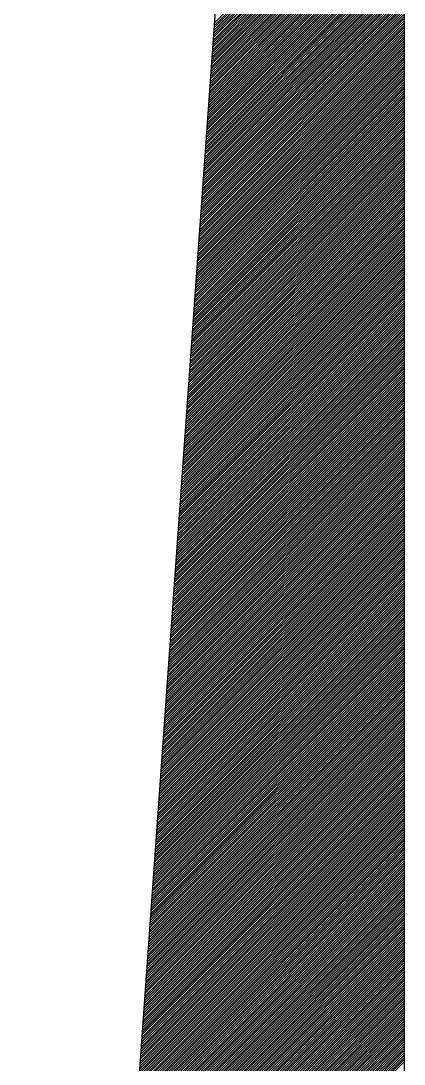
# Model space of a CAD drawing. Extents: x -169 to 91, y -255 to -61.
# Drawn here: x -132.079 to -131.617, y -86.001 to -84.743 of the extents above; entities that cross this region are included whole.
import ezdxf

# ---------------------------------------------------------------- set-up
doc = ezdxf.new("R2010")
doc.units = 0
doc.layers.get('0').update_dxf_attribs({"linetype": 'CONTINUOUS'})
doc.layers.add('2', color=7, linetype='CONTINUOUS')

# ---------------------------------------------------------------- blocks, each defined once
blk = doc.blocks.new('*X1')
at = {"color": 0}
for p, q in [((64.6949, 28.1728), (66.1852, 29.6631)), ((64.6962, 28.1918), (66.1852, 29.6808)), ((64.6976, 28.2109), (66.1852, 29.6985)), ((64.6989, 28.2299), (66.1852, 29.7161)), ((64.6881, 28.0776), (66.1852, 29.5747)), ((64.6894, 28.0966), (66.1852, 29.5924)), ((64.6908, 28.1157), (66.1852, 29.6101)), ((64.6921, 28.1347), (66.1852, 29.6277)), ((64.6935, 28.1538), (66.1852, 29.6454)), ((64.6813, 27.9824), (66.1852, 29.4863)), ((64.6826, 28.0015), (66.1852, 29.504)), ((64.684, 28.0205), (66.1852, 29.5217)), ((64.6853, 28.0395), (66.1852, 29.5394)), ((64.6867, 28.0586), (66.1852, 29.557)), ((64.6758, 27.9063), (66.1852, 29.4156)), ((64.6772, 27.9253), (66.1852, 29.4333)), ((64.6785, 27.9443), (66.1852, 29.451)), ((64.6799, 27.9634), (66.1852, 29.4687)), ((64.669, 27.8111), (66.1852, 29.3272)), ((64.6704, 27.8301), (66.1852, 29.3449)), ((64.6717, 27.8492), (66.1852, 29.3626)), ((64.6731, 27.8682), (66.1852, 29.3803)), ((64.6745, 27.8872), (66.1852, 29.3979)), ((64.6622, 27.7159), (66.1852, 29.2388)), ((64.6636, 27.7349), (66.1852, 29.2565)), ((64.6649, 27.754), (66.1852, 29.2742)), ((64.6663, 27.773), (66.1852, 29.2919)), ((64.6677, 27.792), (66.1852, 29.3096)), ((64.6568, 27.6397), (66.1852, 29.1681)), ((64.6581, 27.6588), (66.1852, 29.1858)), ((64.6595, 27.6778), (66.1852, 29.2035)), ((64.6609, 27.6969), (66.1852, 29.2212)), ((64.65, 27.5446), (66.1852, 29.0797)), ((64.6513, 27.5636), (66.1852, 29.0974)), ((64.6527, 27.5826), (66.1852, 29.1151)), ((64.6541, 27.6017), (66.1852, 29.1328)), ((64.6554, 27.6207), (66.1852, 29.1505)), ((64.6445, 27.4684), (66.1852, 29.009)), ((64.6459, 27.4874), (66.1852, 29.0267)), ((64.6473, 27.5065), (66.1852, 29.0444)), ((64.6486, 27.5255), (66.1852, 29.0621)), ((64.6377, 27.3732), (66.1852, 28.9206)), ((64.6391, 27.3923), (66.1852, 28.9383)), ((64.6405, 27.4113), (66.1852, 28.956)), ((64.6418, 27.4303), (66.1852, 28.9737)), ((64.6432, 27.4494), (66.1852, 28.9914)), ((64.6309, 27.278), (66.1852, 28.8323)), ((64.6323, 27.2971), (66.1852, 28.8499)), ((64.6337, 27.3161), (66.1852, 28.8676)), ((64.635, 27.3351), (66.1852, 28.8853)), ((64.6364, 27.3542), (66.1852, 28.903)), ((64.6255, 27.2019), (66.1852, 28.7615)), ((64.6269, 27.2209), (66.1852, 28.7792)), ((64.6282, 27.24), (66.1852, 28.7969)), ((64.6296, 27.259), (66.1852, 28.8146)), ((64.6187, 27.1067), (66.1852, 28.6732)), ((64.6201, 27.1257), (66.1852, 28.6908)), ((64.6214, 27.1448), (66.1852, 28.7085)), ((64.6228, 27.1638), (66.1852, 28.7262)), ((64.6241, 27.1828), (66.1852, 28.7439)), ((64.6133, 27.0305), (66.1852, 28.6024)), ((64.6146, 27.0496), (66.1852, 28.6201)), ((64.616, 27.0686), (66.1852, 28.6378)), ((64.6173, 27.0877), (66.1852, 28.6555)), ((64.6065, 26.9354), (66.1852, 28.5141)), ((64.6078, 26.9544), (66.1852, 28.5317)), ((64.6092, 26.9734), (66.1852, 28.5494)), ((64.6105, 26.9925), (66.1852, 28.5671)), ((64.6119, 27.0115), (66.1852, 28.5848)), ((64.5997, 26.8402), (66.1852, 28.4257)), ((64.601, 26.8592), (66.1852, 28.4433)), ((64.6024, 26.8782), (66.1852, 28.461)), ((64.6038, 26.8973), (66.1852, 28.4787)), ((64.6051, 26.9163), (66.1852, 28.4964)), ((64.5942, 26.764), (66.1852, 28.355)), ((64.5956, 26.7831), (66.1852, 28.3726)), ((64.597, 26.8021), (66.1852, 28.3903)), ((64.5983, 26.8211), (66.1852, 28.408)), ((64.5874, 26.6688), (66.1852, 28.2666)), ((64.5888, 26.6879), (66.1852, 28.2842)), ((64.5902, 26.7069), (66.1852, 28.3019)), ((64.5915, 26.7259), (66.1852, 28.3196)), ((64.5929, 26.745), (66.1852, 28.3373)), ((64.5806, 26.5736), (66.1852, 28.1782)), ((64.582, 26.5927), (66.1852, 28.1959)), ((64.5834, 26.6117), (66.1852, 28.2135)), ((64.5847, 26.6308), (66.1852, 28.2312)), ((64.5861, 26.6498), (66.1852, 28.2489)), ((64.5752, 26.4975), (66.1852, 28.1075)), ((64.5766, 26.5165), (66.1852, 28.1251)), ((64.5779, 26.5356), (66.1852, 28.1428)), ((64.5793, 26.5546), (66.1852, 28.1605)), ((64.5684, 26.4023), (66.1852, 28.0191)), ((64.5698, 26.4213), (66.1852, 28.0368)), ((64.5711, 26.4404), (66.1852, 28.0544)), ((64.5725, 26.4594), (66.1852, 28.0721)), ((64.5738, 26.4785), (66.1852, 28.0898)), ((64.563, 26.3262), (66.1852, 27.9484)), ((64.5643, 26.3452), (66.1852, 27.966)), ((64.5657, 26.3642), (66.1852, 27.9837)), ((64.567, 26.3833), (66.1852, 28.0014)), ((64.5562, 26.231), (66.1852, 27.86)), ((64.5575, 26.25), (66.1852, 27.8777)), ((64.5589, 26.269), (66.1852, 27.8953)), ((64.5602, 26.2881), (66.1852, 27.913)), ((64.5616, 26.3071), (66.1852, 27.9307)), ((64.5494, 26.1358), (66.1852, 27.7716)), ((64.5507, 26.1548), (66.1852, 27.7893)), ((64.5521, 26.1739), (66.1852, 27.8069)), ((64.5534, 26.1929), (66.1852, 27.8246)), ((64.5548, 26.2119), (66.1852, 27.8423)), ((64.5439, 26.0596), (66.1852, 27.7009)), ((64.5453, 26.0787), (66.1852, 27.7186)), ((64.5466, 26.0977), (66.1852, 27.7362)), ((64.548, 26.1167), (66.1852, 27.7539)), ((64.5371, 25.9644), (66.1852, 27.6125)), ((64.5385, 25.9835), (66.1852, 27.6302)), ((64.5398, 26.0025), (66.1852, 27.6479)), ((64.5412, 26.0216), (66.1852, 27.6655)), ((64.5426, 26.0406), (66.1852, 27.6832)), ((64.5303, 25.8693), (66.1852, 27.5241)), ((64.5317, 25.8883), (66.1852, 27.5418)), ((64.533, 25.9073), (66.1852, 27.5595)), ((64.5344, 25.9264), (66.1852, 27.5771)), ((64.5358, 25.9454), (66.1852, 27.5948)), ((64.5249, 25.7931), (66.1852, 27.4534)), ((64.5262, 25.8121), (66.1852, 27.4711)), ((64.5276, 25.8312), (66.1852, 27.4888)), ((64.529, 25.8502), (66.1852, 27.5064)), ((64.5181, 25.6979), (66.1852, 27.365)), ((64.5194, 25.717), (66.1852, 27.3827)), ((64.5208, 25.736), (66.1852, 27.4004)), ((64.5222, 25.755), (66.1852, 27.418)), ((64.5235, 25.7741), (66.1852, 27.4357)), ((64.5126, 25.6218), (66.1852, 27.2943)), ((64.514, 25.6408), (66.1852, 27.312)), ((64.5154, 25.6598), (66.1852, 27.3297)), ((64.5167, 25.6789), (66.1852, 27.3473)), ((64.5058, 25.5266), (66.1852, 27.2059)), ((64.5072, 25.5456), (66.1852, 27.2236)), ((64.5086, 25.5647), (66.1852, 27.2413)), ((64.5099, 25.5837), (66.1852, 27.2589)), ((64.5113, 25.6027), (66.1852, 27.2766)), ((64.499, 25.4314), (66.1852, 27.1175)), ((64.5004, 25.4504), (66.1852, 27.1352)), ((64.5018, 25.4695), (66.1852, 27.1529)), ((64.5031, 25.4885), (66.1852, 27.1706)), ((64.5045, 25.5075), (66.1852, 27.1882)), ((64.4936, 25.3552), (66.1852, 27.0468)), ((64.495, 25.3743), (66.1852, 27.0645)), ((64.4963, 25.3933), (66.1852, 27.0822)), ((64.4977, 25.4124), (66.1852, 27.0998)), ((64.4868, 25.2601), (66.1852, 26.9584)), ((64.4882, 25.2791), (66.1852, 26.9761)), ((64.4895, 25.2981), (66.1852, 26.9938)), ((64.4909, 25.3172), (66.1852, 27.0115)), ((64.4922, 25.3362), (66.1852, 27.0291)), ((64.48, 25.1649), (66.1852, 26.87)), ((64.4814, 25.1839), (66.1852, 26.8877)), ((64.4827, 25.2029), (66.1852, 26.9054)), ((64.4841, 25.222), (66.1852, 26.9231)), ((64.4854, 25.241), (66.1852, 26.9407)), ((64.4746, 25.0887), (66.1852, 26.7993)), ((64.4759, 25.1078), (66.1852, 26.817)), ((64.4773, 25.1268), (66.1852, 26.8347)), ((64.4786, 25.1458), (66.1852, 26.8524)), ((64.4678, 24.9935), (66.1852, 26.7109)), ((64.4691, 25.0126), (66.1852, 26.7286)), ((64.4705, 25.0316), (66.1852, 26.7463)), ((64.4718, 25.0506), (66.1852, 26.764)), ((64.4732, 25.0697), (66.1852, 26.7816)), ((64.4623, 24.9174), (66.1852, 26.6402)), ((64.4637, 24.9364), (66.1852, 26.6579)), ((64.465, 24.9555), (66.1852, 26.6756)), ((64.4664, 24.9745), (66.1852, 26.6933)), ((64.4555, 24.8222), (66.1852, 26.5518)), ((64.4569, 24.8412), (66.1852, 26.5695)), ((64.4582, 24.8603), (66.1852, 26.5872)), ((64.4596, 24.8793), (66.1852, 26.6049)), ((64.461, 24.8983), (66.1852, 26.6225)), ((64.4487, 24.727), (66.1852, 26.4634)), ((64.4501, 24.746), (66.1852, 26.4811)), ((64.4515, 24.7651), (66.1852, 26.4988)), ((64.4528, 24.7841), (66.1852, 26.5165)), ((64.4542, 24.8032), (66.1852, 26.5342)), ((64.4433, 24.6509), (66.1852, 26.3927)), ((64.4447, 24.6699), (66.1852, 26.4104)), ((64.446, 24.6889), (66.1852, 26.4281)), ((64.4474, 24.708), (66.1852, 26.4458)), ((64.4365, 24.5557), (66.1852, 26.3043)), ((64.4379, 24.5747), (66.1852, 26.322)), ((64.4392, 24.5937), (66.1852, 26.3397)), ((64.4406, 24.6128), (66.1852, 26.3574)), ((64.4419, 24.6318), (66.1852, 26.3751)), ((64.4311, 24.4795), (66.1852, 26.2336)), ((64.4324, 24.4986), (66.1852, 26.2513)), ((64.4338, 24.5176), (66.1852, 26.269)), ((64.4351, 24.5366), (66.1852, 26.2867)), ((64.4243, 24.3843), (66.1852, 26.1452)), ((64.4256, 24.4034), (66.1852, 26.1629)), ((64.427, 24.4224), (66.1852, 26.1806)), ((64.4283, 24.4414), (66.1852, 26.1983)), ((64.4297, 24.4605), (66.1852, 26.216)), ((64.4175, 24.2891), (66.1852, 26.0569)), ((64.4188, 24.3082), (66.1852, 26.0745)), ((64.4202, 24.3272), (66.1852, 26.0922)), ((64.4215, 24.3463), (66.1852, 26.1099)), ((64.4229, 24.3653), (66.1852, 26.1276)), ((64.412, 24.213), (66.1852, 25.9861)), ((64.4134, 24.232), (66.1852, 26.0038)), ((64.4147, 24.2511), (66.1852, 26.0215)), ((64.4161, 24.2701), (66.1852, 26.0392)), ((64.4052, 24.1178), (66.1852, 25.8978)), ((64.4066, 24.1368), (66.1852, 25.9154)), ((64.4079, 24.1559), (66.1852, 25.9331)), ((64.4093, 24.1749), (66.1852, 25.9508)), ((64.4107, 24.194), (66.1852, 25.9685)), ((64.3984, 24.0226), (66.1852, 25.8094)), ((64.3998, 24.0417), (66.1852, 25.8271)), ((64.4011, 24.0607), (66.1852, 25.8447)), ((64.4025, 24.0797), (66.1852, 25.8624)), ((64.4039, 24.0988), (66.1852, 25.8801)), ((64.393, 23.9465), (66.1852, 25.7387)), ((64.3943, 23.9655), (66.1852, 25.7563)), ((64.3957, 23.9845), (66.1852, 25.774)), ((64.3971, 24.0036), (66.1852, 25.7917)), ((64.3862, 23.8513), (66.1852, 25.6503)), ((64.3875, 23.8703), (66.1852, 25.668)), ((64.3889, 23.8894), (66.1852, 25.6856)), ((64.3903, 23.9084), (66.1852, 25.7033)), ((64.3916, 23.9274), (66.1852, 25.721)), ((64.3807, 23.7751), (66.1852, 25.5796)), ((64.3821, 23.7942), (66.1852, 25.5972)), ((64.3835, 23.8132), (66.1852, 25.6149)), ((64.3848, 23.8322), (66.1852, 25.6326)), ((64.3739, 23.6799), (66.1852, 25.4912)), ((64.3753, 23.699), (66.1852, 25.5089)), ((64.3767, 23.718), (66.1852, 25.5265)), ((64.378, 23.7371), (66.1852, 25.5442)), ((64.3794, 23.7561), (66.1852, 25.5619)), ((64.3671, 23.5848), (66.1852, 25.4028)), ((64.3685, 23.6038), (66.1852, 25.4205)), ((64.3699, 23.6228), (66.1852, 25.4381)), ((64.3712, 23.6419), (66.1852, 25.4558)), ((64.3726, 23.6609), (66.1852, 25.4735)), ((64.3617, 23.5086), (66.1852, 25.3321)), ((64.3631, 23.5276), (66.1852, 25.3498)), ((64.3644, 23.5467), (66.1852, 25.3674)), ((64.3658, 23.5657), (66.1852, 25.3851)), ((64.3549, 23.4134), (66.1852, 25.2437)), ((64.3563, 23.4325), (66.1852, 25.2614)), ((64.3576, 23.4515), (66.1852, 25.279)), ((64.359, 23.4705), (66.1852, 25.2967)), ((64.3603, 23.4896), (66.1852, 25.3144)), ((64.3481, 23.3182), (66.1852, 25.1553)), ((64.3495, 23.3373), (66.1852, 25.173)), ((64.3508, 23.3563), (66.1852, 25.1907)), ((64.3522, 23.3753), (66.1852, 25.2083)), ((64.3535, 23.3944), (66.1852, 25.226)), ((64.3427, 23.2421), (66.1852, 25.0846)), ((64.344, 23.2611), (66.1852, 25.1023)), ((64.3454, 23.2802), (66.1852, 25.1199)), ((64.3467, 23.2992), (66.1852, 25.1376)), ((64.3359, 23.1469), (66.1852, 24.9962)), ((64.3372, 23.1659), (66.1852, 25.0139)), ((64.3386, 23.185), (66.1852, 25.0316)), ((64.3399, 23.204), (66.1852, 25.0492)), ((64.3413, 23.223), (66.1852, 25.0669)), ((64.3304, 23.0707), (66.1852, 24.9255)), ((64.3318, 23.0898), (66.1852, 24.9432)), ((64.3331, 23.1088), (66.1852, 24.9608)), ((64.3345, 23.1279), (66.1852, 24.9785)), ((64.3236, 22.9756), (66.1852, 24.8371)), ((64.325, 22.9946), (66.1852, 24.8548)), ((64.3263, 23.0136), (66.1852, 24.8725)), ((64.3277, 23.0327), (66.1852, 24.8901)), ((64.3291, 23.0517), (66.1852, 24.9078)), ((64.3168, 22.8804), (66.1852, 24.7487)), ((64.3182, 22.8994), (66.1852, 24.7664)), ((64.3195, 22.9184), (66.1852, 24.7841)), ((64.3209, 22.9375), (66.1852, 24.8017)), ((64.3223, 22.9565), (66.1852, 24.8194)), ((64.3114, 22.8042), (66.1852, 24.678)), ((64.3127, 22.8233), (66.1852, 24.6957)), ((64.3141, 22.8423), (66.1852, 24.7134)), ((64.3155, 22.8613), (66.1852, 24.731)), ((64.3046, 22.709), (66.1852, 24.5896)), ((64.3059, 22.7281), (66.1852, 24.6073)), ((64.3073, 22.7471), (66.1852, 24.625)), ((64.3087, 22.7661), (66.1852, 24.6426)), ((64.31, 22.7852), (66.1852, 24.6603)), ((64.2992, 22.6329), (66.1852, 24.5189)), ((64.3005, 22.6519), (66.1852, 24.5366)), ((64.3019, 22.671), (66.1852, 24.5543)), ((64.3032, 22.69), (66.1852, 24.5719)), ((64.2924, 22.5377), (66.1852, 24.4305)), ((64.2937, 22.5567), (66.1852, 24.4482)), ((64.2951, 22.5758), (66.1852, 24.4659)), ((64.2964, 22.5948), (66.1852, 24.4835)), ((64.2978, 22.6138), (66.1852, 24.5012)), ((64.2856, 22.4425), (66.1852, 24.3421)), ((64.2869, 22.4615), (66.1852, 24.3598)), ((64.2883, 22.4806), (66.1852, 24.3775)), ((64.2896, 22.4996), (66.1852, 24.3952)), ((64.291, 22.5187), (66.1852, 24.4128)), ((64.2801, 22.3664), (66.1852, 24.2714)), ((64.2815, 22.3854), (66.1852, 24.2891)), ((64.2828, 22.4044), (66.1852, 24.3068)), ((64.2842, 22.4235), (66.1852, 24.3244)), ((64.2733, 22.2712), (66.1852, 24.183)), ((64.2747, 22.2902), (66.1852, 24.2007)), ((64.276, 22.3092), (66.1852, 24.2184)), ((64.2774, 22.3283), (66.1852, 24.2361)), ((64.2788, 22.3473), (66.1852, 24.2537)), ((64.2665, 22.176), (66.1852, 24.0946)), ((64.2679, 22.195), (66.1852, 24.1123)), ((64.2692, 22.2141), (66.1852, 24.13)), ((64.2706, 22.2331), (66.1852, 24.1477)), ((64.272, 22.2521), (66.1852, 24.1653)), ((64.2611, 22.0998), (66.1852, 24.0239)), ((64.2624, 22.1189), (66.1852, 24.0416)), ((64.2638, 22.1379), (66.1852, 24.0593)), ((64.2652, 22.1569), (66.1852, 24.077)), ((64.2543, 22.0046), (66.1852, 23.9355)), ((64.2556, 22.0237), (66.1852, 23.9532)), ((64.257, 22.0427), (66.1852, 23.9709)), ((64.2584, 22.0618), (66.1852, 23.9886)), ((64.2597, 22.0808), (66.1852, 24.0063)), ((64.2488, 21.9285), (66.1852, 23.8648)), ((64.2502, 21.9475), (66.1852, 23.8825)), ((64.2516, 21.9666), (66.1852, 23.9002)), ((64.2529, 21.9856), (66.1852, 23.9179)), ((64.242, 21.8333), (66.1852, 23.7764)), ((64.2434, 21.8523), (66.1852, 23.7941)), ((64.2448, 21.8714), (66.1852, 23.8118)), ((64.2461, 21.8904), (66.1852, 23.8295)), ((64.2475, 21.9095), (66.1852, 23.8472)), ((64.2352, 21.7381), (66.1852, 23.6881)), ((64.2366, 21.7572), (66.1852, 23.7057)), ((64.238, 21.7762), (66.1852, 23.7234)), ((64.2393, 21.7952), (66.1852, 23.7411)), ((64.2407, 21.8143), (66.1852, 23.7588)), ((64.2298, 21.662), (66.1852, 23.6173)), ((64.2312, 21.681), (66.1852, 23.635)), ((64.2325, 21.7), (66.1852, 23.6527)), ((64.2339, 21.7191), (66.1852, 23.6704)), ((64.223, 21.5668), (66.1852, 23.529)), ((64.2244, 21.5858), (66.1852, 23.5466)), ((64.2257, 21.6049), (66.1852, 23.5643)), ((64.2271, 21.6239), (66.1852, 23.582)), ((64.2284, 21.6429), (66.1852, 23.5997)), ((64.2162, 21.4716), (66.1852, 23.4406)), ((64.2176, 21.4906), (66.1852, 23.4582)), ((64.2189, 21.5097), (66.1852, 23.4759)), ((64.2203, 21.5287), (66.1852, 23.4936)), ((64.2216, 21.5477), (66.1852, 23.5113)), ((64.2108, 21.3954), (66.1852, 23.3699)), ((64.2121, 21.4145), (66.1852, 23.3875)), ((64.2135, 21.4335), (66.1852, 23.4052)), ((64.2148, 21.4526), (66.1852, 23.4229)), ((64.204, 21.3003), (66.1852, 23.2815)), ((64.2053, 21.3193), (66.1852, 23.2991)), ((64.2067, 21.3383), (66.1852, 23.3168)), ((64.208, 21.3574), (66.1852, 23.3345)), ((64.2094, 21.3764), (66.1852, 23.3522)), ((64.1985, 21.2241), (66.1852, 23.2108)), ((64.1999, 21.2431), (66.1852, 23.2284)), ((64.2012, 21.2622), (66.1852, 23.2461)), ((64.2026, 21.2812), (66.1852, 23.2638)), ((64.1917, 21.1289), (66.1852, 23.1224)), ((64.1931, 21.148), (66.1852, 23.14)), ((64.1944, 21.167), (66.1852, 23.1577)), ((64.1958, 21.186), (66.1852, 23.1754)), ((64.1972, 21.2051), (66.1852, 23.1931)), ((64.1849, 21.0337), (66.1852, 23.034)), ((64.1863, 21.0528), (66.1852, 23.0517)), ((64.1876, 21.0718), (66.1852, 23.0693)), ((64.189, 21.0908), (66.1852, 23.087)), ((64.1904, 21.1099), (66.1852, 23.1047)), ((64.1795, 20.9576), (66.1852, 22.9633)), ((64.1808, 20.9766), (66.1852, 22.9809)), ((64.1822, 20.9957), (66.1852, 22.9986)), ((64.1836, 21.0147), (66.1852, 23.0163)), ((64.1727, 20.8624), (66.1852, 22.8749)), ((64.174, 20.8814), (66.1852, 22.8926)), ((64.1754, 20.9005), (66.1852, 22.9102)), ((64.1768, 20.9195), (66.1852, 22.9279)), ((64.1781, 20.9385), (66.1852, 22.9456)), ((64.1659, 20.7672), (66.1852, 22.7865)), ((64.1672, 20.7862), (66.1852, 22.8042)), ((64.1686, 20.8053), (66.1852, 22.8218)), ((64.17, 20.8243), (66.1852, 22.8395)), ((64.1713, 20.8434), (66.1852, 22.8572)), ((64.1604, 20.6911), (66.1852, 22.7158)), ((64.1618, 20.7101), (66.1852, 22.7335)), ((64.1632, 20.7291), (66.1852, 22.7511)), ((64.1645, 20.7482), (66.1852, 22.7688)), ((64.1536, 20.5959), (66.1852, 22.6274)), ((64.155, 20.6149), (66.1852, 22.6451)), ((64.1564, 20.6339), (66.1852, 22.6627)), ((64.1577, 20.653), (66.1852, 22.6804)), ((64.1591, 20.672), (66.1852, 22.6981)), ((64.1482, 20.5197), (66.1852, 22.5567)), ((64.1496, 20.5388), (66.1852, 22.5744)), ((64.1509, 20.5578), (66.1852, 22.592)), ((64.1523, 20.5768), (66.1852, 22.6097)), ((64.1414, 20.4245), (66.1852, 22.4683)), ((64.1428, 20.4436), (66.1852, 22.486)), ((64.1441, 20.4626), (66.1852, 22.5036)), ((64.1455, 20.4816), (66.1852, 22.5213)), ((64.1469, 20.5007), (66.1852, 22.539)), ((64.1346, 20.3293), (66.1852, 22.3799)), ((64.136, 20.3484), (66.1852, 22.3976)), ((64.1373, 20.3674), (66.1852, 22.4153)), ((64.1387, 20.3865), (66.1852, 22.4329)), ((64.1401, 20.4055), (66.1852, 22.4506)), ((64.1292, 20.2532), (66.1852, 22.3092)), ((64.1305, 20.2722), (66.1852, 22.3269)), ((64.1319, 20.2913), (66.1852, 22.3445)), ((64.1333, 20.3103), (66.1852, 22.3622)), ((64.1224, 20.158), (66.1852, 22.2208)), ((64.1237, 20.177), (66.1852, 22.2385)), ((64.1251, 20.1961), (66.1852, 22.2562)), ((64.1265, 20.2151), (66.1852, 22.2738)), ((64.1278, 20.2342), (66.1852, 22.2915)), ((64.1169, 20.0819), (66.1852, 22.1501)), ((64.1183, 20.1009), (66.1852, 22.1678)), ((64.1197, 20.1199), (66.1852, 22.1855)), ((64.121, 20.139), (66.1852, 22.2031)), ((64.1101, 19.9867), (66.1852, 22.0617)), ((64.1115, 20.0057), (66.1852, 22.0794)), ((64.1129, 20.0247), (66.1852, 22.0971)), ((64.1142, 20.0438), (66.1852, 22.1147)), ((64.1156, 20.0628), (66.1852, 22.1324)), ((64.1033, 19.8915), (66.1852, 21.9733)), ((64.1047, 19.9105), (66.1852, 21.991)), ((64.1061, 19.9296), (66.1852, 22.0087)), ((64.1074, 19.9486), (66.1852, 22.0264)), ((64.1088, 19.9676), (66.1852, 22.044)), ((64.0979, 19.8153), (66.1852, 21.9026)), ((64.0993, 19.8344), (66.1852, 21.9203)), ((64.1006, 19.8534), (66.1852, 21.938)), ((64.102, 19.8724), (66.1852, 21.9556)), ((64.0911, 19.7201), (66.1852, 21.8142)), ((64.0925, 19.7392), (66.1852, 21.8319)), ((64.0938, 19.7582), (66.1852, 21.8496)), ((64.0952, 19.7773), (66.1852, 21.8673)), ((64.0965, 19.7963), (66.1852, 21.8849)), ((64.0843, 19.625), (66.1852, 21.7258)), ((64.0857, 19.644), (66.1852, 21.7435)), ((64.087, 19.663), (66.1852, 21.7612)), ((64.0884, 19.6821), (66.1852, 21.7789)), ((64.0897, 19.7011), (66.1852, 21.7965)), ((64.0789, 19.5488), (66.1852, 21.6551)), ((64.0802, 19.5678), (66.1852, 21.6728)), ((64.0816, 19.5869), (66.1852, 21.6905)), ((64.0829, 19.6059), (66.1852, 21.7082)), ((64.0721, 19.4536), (66.1852, 21.5667)), ((64.0734, 19.4727), (66.1852, 21.5844)), ((64.0748, 19.4917), (66.1852, 21.6021)), ((64.0761, 19.5107), (66.1852, 21.6198)), ((64.0775, 19.5298), (66.1852, 21.6374)), ((64.0666, 19.3775), (66.1852, 21.496)), ((64.068, 19.3965), (66.1852, 21.5137)), ((64.0693, 19.4155), (66.1852, 21.5314)), ((64.0707, 19.4346), (66.1852, 21.5491)), ((64.0598, 19.2823), (66.1852, 21.4076)), ((64.0612, 19.3013), (66.1852, 21.4253)), ((64.0625, 19.3204), (66.1852, 21.443)), ((64.0639, 19.3394), (66.1852, 21.4607)), ((64.0653, 19.3584), (66.1852, 21.4783)), ((64.053, 19.1871), (66.1852, 21.3192)), ((64.0544, 19.2061), (66.1852, 21.3369)), ((64.0557, 19.2252), (66.1852, 21.3546)), ((64.0571, 19.2442), (66.1852, 21.3723)), ((64.0585, 19.2632), (66.1852, 21.39)), ((64.0476, 19.1109), (66.1852, 21.2485)), ((64.0489, 19.13), (66.1852, 21.2662)), ((64.0503, 19.149), (66.1852, 21.2839)), ((64.0517, 19.1681), (66.1852, 21.3016)), ((64.0408, 19.0158), (66.1852, 21.1601)), ((64.0421, 19.0348), (66.1852, 21.1778)), ((64.0435, 19.0538), (66.1852, 21.1955)), ((64.0449, 19.0729), (66.1852, 21.2132)), ((64.0462, 19.0919), (66.1852, 21.2309)), ((64.034, 18.9206), (66.1852, 21.0718)), ((64.0353, 18.9396), (66.1852, 21.0894)), ((64.0367, 18.9586), (66.1852, 21.1071)), ((64.0381, 18.9777), (66.1852, 21.1248)), ((64.0394, 18.9967), (66.1852, 21.1425)), ((64.0285, 18.8444), (66.1852, 21.001)), ((64.0299, 18.8635), (66.1852, 21.0187)), ((64.0313, 18.8825), (66.1852, 21.0364)), ((64.0326, 18.9015), (66.1852, 21.0541)), ((64.0217, 18.7492), (66.1852, 20.9127)), ((64.0231, 18.7683), (66.1852, 20.9303)), ((64.0245, 18.7873), (66.1852, 20.948)), ((64.0258, 18.8063), (66.1852, 20.9657)), ((64.0272, 18.8254), (66.1852, 20.9834)), ((64.0163, 18.6731), (66.1852, 20.8419)), ((64.0177, 18.6921), (66.1852, 20.8596)), ((64.019, 18.7112), (66.1852, 20.8773)), ((64.0204, 18.7302), (66.1852, 20.895)), ((64.0095, 18.5779), (66.1852, 20.7536)), ((64.0109, 18.5969), (66.1852, 20.7712)), ((64.0122, 18.616), (66.1852, 20.7889)), ((64.0136, 18.635), (66.1852, 20.8066)), ((64.0149, 18.654), (66.1852, 20.8243)), ((64.0027, 18.4827), (66.1852, 20.6652)), ((64.0041, 18.5017), (66.1852, 20.6828)), ((64.0054, 18.5208), (66.1852, 20.7005)), ((64.0068, 18.5398), (66.1852, 20.7182)), ((64.0081, 18.5589), (66.1852, 20.7359)), ((63.9973, 18.4066), (66.1852, 20.5945)), ((63.9986, 18.4256), (66.1852, 20.6121)), ((64, 18.4446), (66.1852, 20.6298)), ((64.0013, 18.4637), (66.1852, 20.6475)), ((63.9905, 18.3114), (66.1852, 20.5061)), ((63.9918, 18.3304), (66.1852, 20.5237)), ((63.9932, 18.3494), (66.1852, 20.5414)), ((63.9946, 18.3685), (66.1852, 20.5591)), ((63.9959, 18.3875), (66.1852, 20.5768)), ((63.985, 18.2352), (66.1852, 20.4354)), ((63.9864, 18.2543), (66.1852, 20.453)), ((63.9878, 18.2733), (66.1852, 20.4707)), ((63.9891, 18.2923), (66.1852, 20.4884)), ((63.9782, 18.14), (66.1852, 20.347)), ((63.9796, 18.1591), (66.1852, 20.3647)), ((63.981, 18.1781), (66.1852, 20.3823)), ((63.9823, 18.1971), (66.1852, 20.4)), ((63.9837, 18.2162), (66.1852, 20.4177)), ((63.9714, 18.0448), (66.1852, 20.2586)), ((63.9728, 18.0639), (66.1852, 20.2763)), ((63.9742, 18.0829), (66.1852, 20.2939)), ((63.9755, 18.102), (66.1852, 20.3116)), ((63.9769, 18.121), (66.1852, 20.3293)), ((63.966, 17.9687), (66.1852, 20.1879)), ((63.9674, 17.9877), (66.1852, 20.2056)), ((63.9687, 18.0068), (66.1852, 20.2232)), ((63.9701, 18.0258), (66.1852, 20.2409)), ((63.9592, 17.8735), (66.1852, 20.0995)), ((63.9606, 17.8925), (66.1852, 20.1172)), ((63.9619, 17.9116), (66.1852, 20.1348)), ((63.9633, 17.9306), (66.1852, 20.1525)), ((63.9646, 17.9497), (66.1852, 20.1702))]:
    blk.add_line(p, q, dxfattribs=at)
blk = doc.blocks.new('A$C2F5D7D56')
at = {"layer": '2'}
for q in [(9.1495, 13.0704), (10.1995, 1.5204)]:
    blk.add_line((10.1995, 27.7704), q, dxfattribs=at)
at = {"layer": '2', "xscale": 0.35, "yscale": 0.35, "zscale": 0.35, "rotation": 1.820617759342798e-06}
blk.add_blockref('*X1', (-12.9653, 10.6074), dxfattribs=at)

msp = doc.modelspace()

# ---------------------------------------------------------------- block references
at = {"layer": '2', "xscale": 0.4400006, "yscale": 0.4400006, "zscale": 0.4400006}
msp.add_blockref('A$C2F5D7D56', (-136.1045, -93.7608), dxfattribs=at)

doc.saveas('drawing.dxf')
